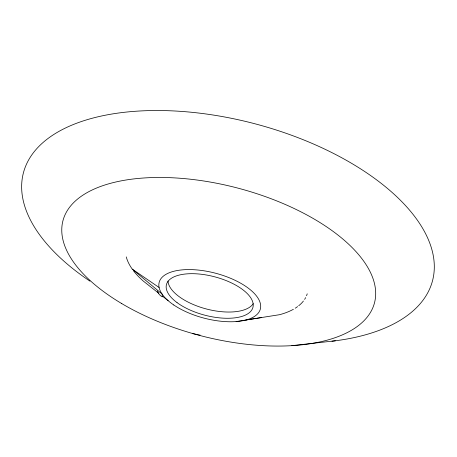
<?xml version="1.0" encoding="UTF-8"?>
<svg xmlns="http://www.w3.org/2000/svg" width="457" height="457" viewBox="0 0 457 457"><rect width="100%" height="100%" fill="white"/><g stroke="black" fill="none" stroke-linecap="round" stroke-linejoin="round"><path stroke-width="0.69" d="M246.146 319.951L279.495 314.707A93.754 43.946 14.8 0 0 293.405 309.28M236.086 321.568L261.495 317.592M291.852 345.658L335.364 340.791M192.854 333.581L198.755 334.912A32.755 4.05 18.4 0 0 200.086 335.09M126.269 256.903A93.754 43.946 14.8 0 0 132.267 269.144L159.11 287.499M158.802 293.303L143.389 281.146A93.754 43.946 14.8 0 1 133.438 270.733M162.658 296.342L168.159 300.683M132.267 269.144L162.109 294.079L162.275 296.861A10.311 9.254 11.5 0 1 157.437 291.035M253.269 303.619A44.552 20.022 14.8 0 1 206.198 308.932A44.552 20.022 14.8 0 1 168.01 281.038M89.96 281.146A211.551 106.458 14.8 0 1 89.641 118.963A211.551 106.458 14.8 0 1 394.511 194.613A211.551 106.458 14.8 0 1 331.959 341.202M307.213 293.817A93.754 43.946 14.8 0 1 306.521 295.748M305.647 297.61A93.754 43.946 14.8 0 1 304.591 299.392M303.414 301.037A93.754 43.946 14.8 0 1 298.729 305.727M297.61 306.584A93.754 43.946 14.8 0 1 295.228 308.201M121.768 303.597A161.098 76.102 14.8 0 0 374.1 304.242A161.098 76.102 14.8 0 0 160.304 177.465A161.098 76.102 14.8 0 0 121.768 303.597M177.025 302.591A44.723 19.811 14.8 0 0 250.939 311.12A44.723 19.811 14.8 0 0 201.086 274.229A44.723 19.811 14.8 0 0 177.025 302.591M173.774 304.979A52.315 23.181 14.8 0 0 258.965 312.125A52.315 23.181 14.8 0 0 196.561 269.904A52.315 23.181 14.8 0 0 173.774 304.979"/></g></svg>
